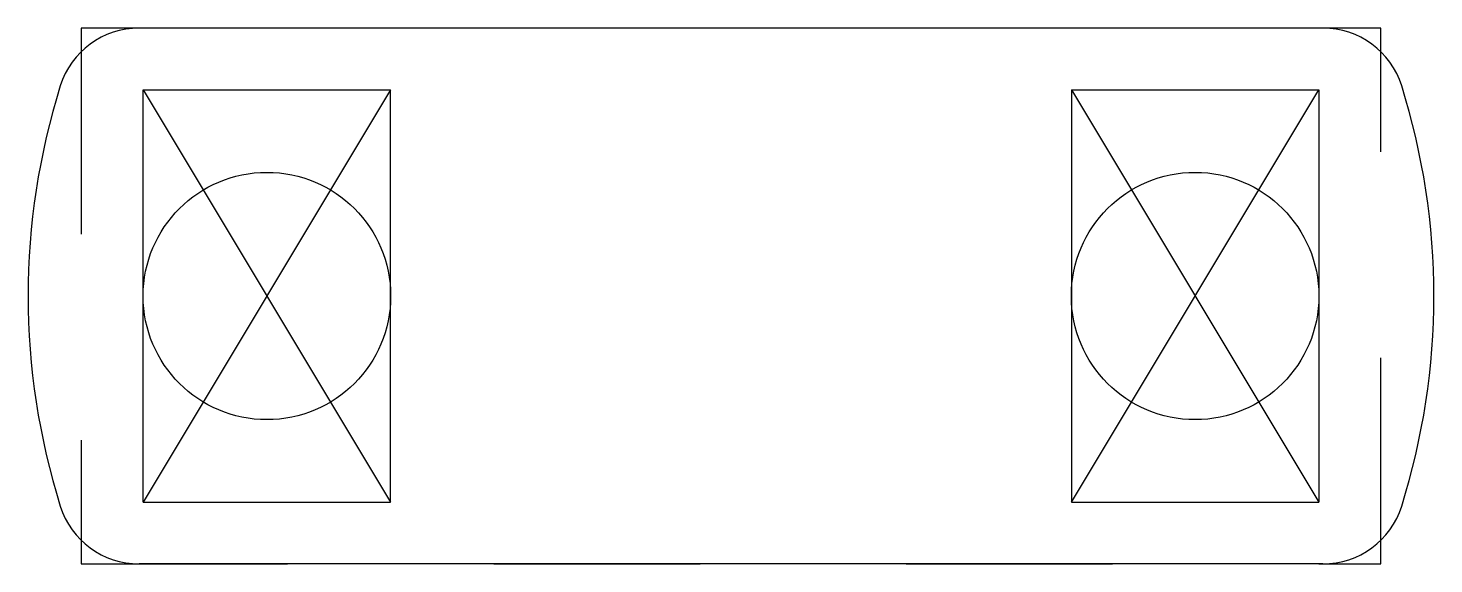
# Model space of a CAD drawing. Extents: x -1.16 to 5.66, y -1.3 to 1.3.
import ezdxf

# ---------------------------------------------------------------- set-up
doc = ezdxf.new("R2010")
doc.units = 0
doc.linetypes.add('虚线', pattern=[2, 1, -1])
for name, color, linetype in [('粗实线层', 7, 'CONTINUOUS'), ('细实线层', 7, 'CONTINUOUS'), ('虚线层', 6, '虚线')]:
    doc.layers.add(name, color=color, linetype=linetype)

msp = doc.modelspace()

# ---------------------------------------------------------------- linework, layer by layer
at = {"layer": '粗实线层'}
for p, q in [((5.1199, 1.3), (-0.6199, 1.3)), ((5.1199, -1.3), (-0.6199, -1.3))]:
    msp.add_line(p, q, dxfattribs=at)
for centre, radius, start, end in [((-0.6199, 0.9), 0.4, 89.99954, 162.58981), ((5.12, 0.9001), 0.3999, 17.40289, 90.0032), ((2.25, 0), 3.4077, 162.58861, 197.41152), ((2.25, 0), 3.4077, 342.58848, 17.41125), ((-0.6199, -0.9), 0.4, 197.41726, 269.9978), ((5.1199, -0.9), 0.4, 270.00224, 342.58262)]:
    msp.add_arc(centre, radius, start, end, dxfattribs=at)
at = {"layer": '细实线层'}
for p, q in [((-0.6, -1), (-0.6, 1)), ((-0.6, 1), (0.6, 1)), ((-0.6, 1), (0.6, -1)), ((0.6, 1), (-0.6, -1)), ((0.6, -1), (0.6, 1)), ((3.9, 1), (3.9, -1)), ((3.9, 1), (5.1, 1)), ((3.9, 1), (5.1, -1)), ((3.9, -1), (5.1, 1)), ((5.1, 1), (5.1, -1)), ((-0.6, -1), (0.6, -1)), ((3.9, -1), (5.1, -1))]:
    msp.add_line(p, q, dxfattribs=at)
for centre in [(0, 0), (4.5, 0)]:
    msp.add_circle(centre, 0.6, dxfattribs=at)
at = {"layer": '虚线层'}
msp.add_lwpolyline([(-0.9, 1.3), (-0.9, -1.3), (5.4, -1.3), (5.4, 1.3)], close=True, dxfattribs=at)

doc.saveas('drawing.dxf')
